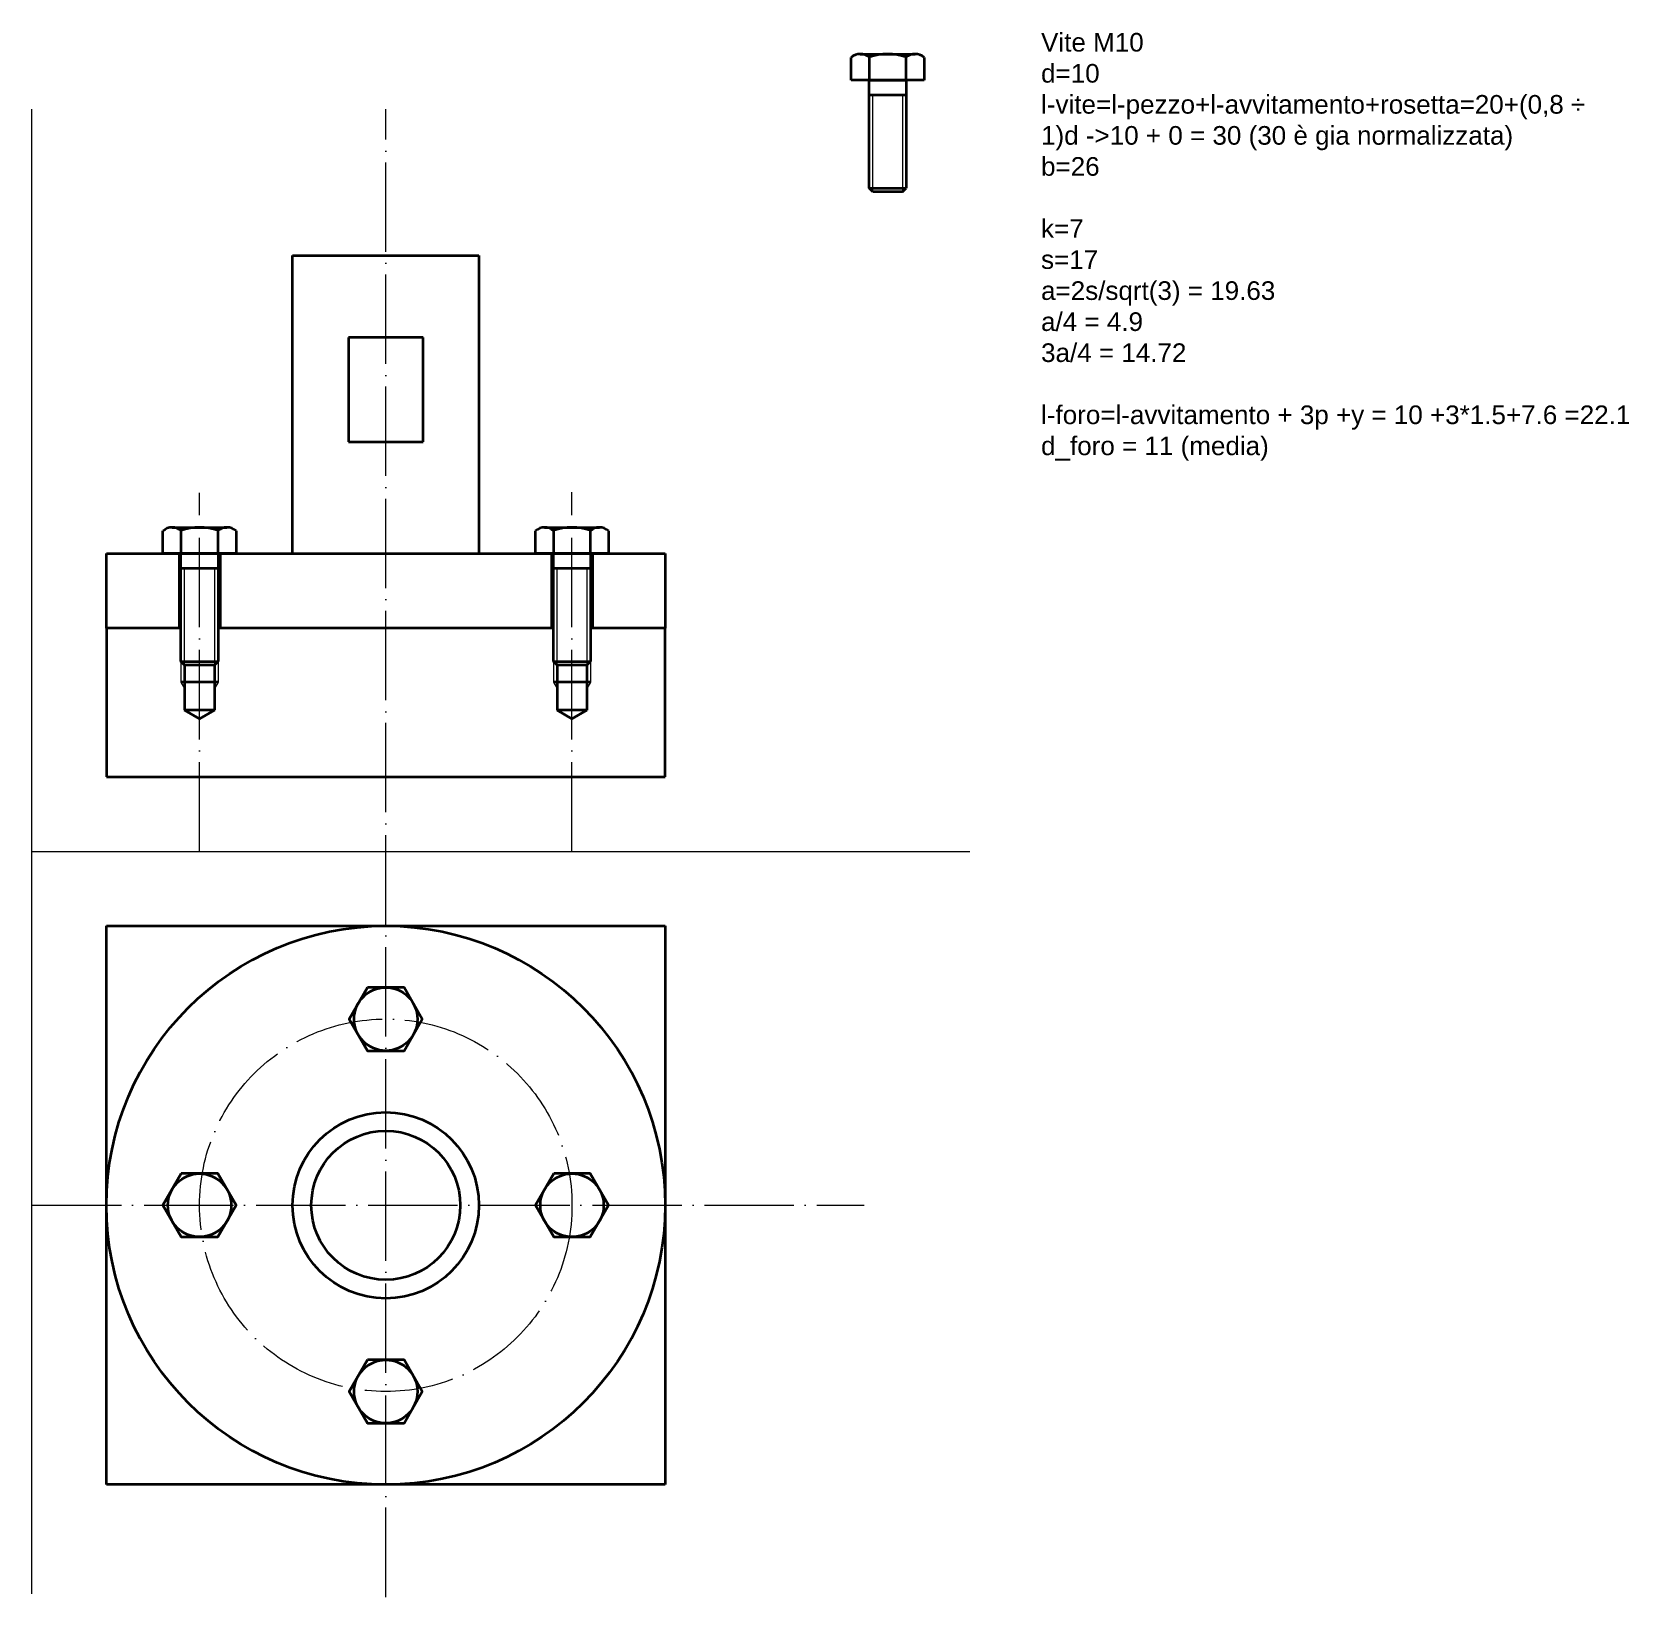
# Model space of a CAD drawing. Header units: millimetres. Extents: x 52 to 480, y 292 to 712.
import ezdxf

# ---------------------------------------------------------------- set-up
doc = ezdxf.new("R2010")
doc.units = ezdxf.units.MM
doc.linetypes.add('ACAD_ISO04W100', pattern=[30, 24, -3, 0, -3])
for name, color, linetype, lineweight in [('assisimmetira', 90, 'ACAD_ISO04W100', 18), ('grosso', 5, 'Continuous', 35), ('terra', 6, 'Continuous', 18)]:
    doc.layers.add(name, color=color, linetype=linetype, lineweight=lineweight)
doc.layers.add('viti', color=7, linetype='Continuous', lineweight=18, true_color=0x6e42a9)
doc.styles.get("Standard").update_dxf_attribs({"font": 'arial.ttf'})

msp = doc.modelspace()

# ---------------------------------------------------------------- linework, layer by layer
at = {"layer": 'assisimmetira'}
for p, q in [((146.62, 291.66), (146.62, 691.13)), ((96.62, 491.84), (96.62, 588.09)), ((196.62, 491.84), (196.62, 588.28)), ((91.12, 551.84), (91.12, 571.84)), ((102.12, 551.84), (102.12, 571.84)), ((191.12, 551.84), (191.12, 571.84)), ((202.12, 551.84), (202.12, 571.84)), ((51.62, 396.84), (275.09, 396.84))]:
    msp.add_line(p, q, dxfattribs=at)
msp.add_circle((146.62, 396.84), 50, dxfattribs=at)
at = {"layer": 'grosso'}
for p, q in [((271.56, 698.94), (271.56, 705.03)), ((274.01, 705.94), (288.74, 705.94)), ((276.46, 698.94), (276.46, 705.1)), ((286.29, 705.1), (286.29, 698.94)), ((291.19, 705.03), (291.19, 698.94)), ((291.19, 698.94), (271.56, 698.94)), ((276.37, 698.94), (286.37, 698.94)), ((276.37, 669.94), (276.37, 698.94)), ((286.37, 694.94), (276.37, 694.94)), ((286.37, 698.94), (286.37, 669.94)), ((277.37, 668.94), (276.37, 669.94)), ((276.37, 669.94), (286.37, 669.94)), ((285.37, 668.94), (286.37, 669.94)), ((285.37, 668.94), (277.37, 668.94)), ((121.62, 571.84), (121.62, 651.84)), ((121.62, 651.84), (171.62, 651.84)), ((171.62, 651.84), (171.62, 571.84)), ((136.62, 629.84), (136.62, 601.84)), ((156.62, 629.84), (136.62, 629.84)), ((156.62, 601.84), (156.62, 629.84)), ((136.62, 601.84), (156.62, 601.84)), ((86.8, 571.84), (86.8, 577.93)), ((89.25, 578.84), (103.98, 578.84)), ((91.7, 571.84), (91.7, 577.99)), ((101.53, 577.99), (101.53, 571.84)), ((106.43, 577.93), (106.43, 571.84)), ((186.8, 571.84), (186.8, 577.93)), ((189.25, 578.84), (203.98, 578.84)), ((191.7, 571.84), (191.7, 577.99)), ((201.53, 577.99), (201.53, 571.84)), ((206.43, 577.93), (206.43, 571.84)), ((71.62, 551.84), (71.62, 571.84)), ((71.62, 571.84), (221.62, 571.84)), ((106.43, 571.84), (86.8, 571.84)), ((91.12, 571.84), (91.12, 551.84)), ((91.62, 571.84), (101.62, 571.84)), ((91.62, 542.84), (91.62, 571.84)), ((101.62, 571.84), (101.62, 542.84)), ((102.12, 571.84), (102.12, 551.84)), ((206.43, 571.84), (186.8, 571.84)), ((191.12, 571.84), (191.12, 551.84)), ((191.62, 571.84), (201.62, 571.84)), ((191.62, 542.84), (191.62, 571.84)), ((201.62, 571.84), (201.62, 542.84)), ((202.12, 571.84), (202.12, 551.84)), ((221.62, 571.84), (221.62, 551.84)), ((101.62, 567.84), (91.62, 567.84)), ((201.62, 567.84), (191.62, 567.84)), ((71.62, 551.84), (71.62, 511.84)), ((91.62, 551.84), (71.62, 551.84)), ((146.62, 551.84), (101.62, 551.84)), ((191.62, 551.84), (146.62, 551.84)), ((221.62, 551.84), (201.62, 551.84)), ((221.62, 511.84), (221.62, 551.84)), ((92.62, 541.84), (91.62, 542.84)), ((91.62, 542.84), (101.62, 542.84)), ((100.62, 541.84), (92.62, 541.84)), ((92.62, 541.84), (92.62, 529.74)), ((100.62, 541.84), (101.62, 542.84)), ((100.62, 541.84), (100.62, 529.74)), ((192.62, 541.84), (191.62, 542.84)), ((191.62, 542.84), (201.62, 542.84)), ((200.62, 541.84), (192.62, 541.84)), ((192.62, 541.84), (192.62, 529.74)), ((200.62, 541.84), (201.62, 542.84)), ((200.62, 541.84), (200.62, 529.74)), ((101.62, 537.34), (91.62, 537.34)), ((201.62, 537.34), (191.62, 537.34)), ((100.62, 529.74), (92.62, 529.74)), ((96.62, 527.43), (92.62, 529.74)), ((96.62, 527.43), (100.62, 529.74)), ((200.62, 529.74), (192.62, 529.74)), ((196.62, 527.43), (192.62, 529.74)), ((196.62, 527.43), (200.62, 529.74)), ((71.62, 511.84), (221.62, 511.84)), ((71.62, 471.84), (221.62, 471.84)), ((71.62, 321.84), (71.62, 471.84)), ((221.62, 471.84), (221.62, 321.84)), ((221.62, 321.84), (71.62, 321.84))]:
    msp.add_line(p, q, dxfattribs=at)
for points in [[(141.71, 455.34), (136.8, 446.84), (141.71, 438.34), (151.53, 438.34), (156.43, 446.84), (151.53, 455.34)], [(91.71, 405.34), (86.8, 396.84), (91.71, 388.34), (101.53, 388.34), (106.43, 396.84), (101.53, 405.34)], [(191.71, 405.34), (186.8, 396.84), (191.71, 388.34), (201.53, 388.34), (206.43, 396.84), (201.53, 405.34)], [(141.71, 355.34), (136.8, 346.84), (141.71, 338.34), (151.53, 338.34), (156.43, 346.84), (151.53, 355.34)]]:
    msp.add_lwpolyline(points, close=True, dxfattribs=at)
for centre, radius in [((146.62, 396.84), 75), ((146.62, 446.84), 8.5), ((146.62, 396.84), 25), ((146.62, 396.84), 20), ((96.62, 396.84), 8.5), ((196.62, 396.84), 8.5), ((146.62, 346.84), 8.5)]:
    msp.add_circle(centre, radius, dxfattribs=at)
for centre, radius, start, end in [((274.01, 702.2), 3.75, 49.2046, 130.7954), ((281.37, 691.22), 14.72, 70.2668, 109.7332), ((288.74, 702.2), 3.75, 49.2046, 130.7954), ((89.25, 575.09), 3.75, 49.2046, 130.7954), ((96.62, 564.12), 14.72, 70.2668, 109.7332), ((103.98, 575.09), 3.75, 49.2046, 130.7954), ((189.25, 575.09), 3.75, 49.2046, 130.7954), ((196.62, 564.12), 14.72, 70.2668, 109.7332), ((203.98, 575.09), 3.75, 49.2046, 130.7954)]:
    msp.add_arc(centre, radius, start, end, dxfattribs=at)
at = {"layer": 'terra'}
for p, q in [((51.62, 292.54), (51.62, 691.13)), ((51.62, 491.84), (303.41, 491.84))]:
    msp.add_line(p, q, dxfattribs=at)
at = {"layer": 'viti'}
for p, q in [((277.37, 668.94), (277.37, 694.94)), ((285.37, 694.94), (285.37, 668.94)), ((92.62, 541.84), (92.62, 567.84)), ((100.62, 567.84), (100.62, 541.84)), ((192.62, 541.84), (192.62, 567.84)), ((200.62, 567.84), (200.62, 541.84)), ((91.62, 551.84), (91.62, 537.34)), ((101.62, 551.84), (101.62, 537.34)), ((191.62, 551.84), (191.62, 537.34)), ((201.62, 551.84), (201.62, 537.34)), ((91.62, 537.34), (92.62, 535.61)), ((101.62, 537.34), (100.62, 535.61)), ((191.62, 537.34), (192.62, 535.61)), ((201.62, 537.34), (200.62, 535.61))]:
    msp.add_line(p, q, dxfattribs=at)

# ---------------------------------------------------------------- texts
at = {"layer": 'grosso', "insert": (322.56, 711.61), "char_height": 5, "attachment_point": 1}
msp.add_mtext_dynamic_manual_height_columns('Vite M10^Jd=10^Jl-vite=l-pezzo+l-avvitamento+rosetta=20+(0,8 ÷ 1)d ->10 + 0 = 30 (30 è gia normalizzata)^Jb=26^J^Jk=7^Js=17^Ja=2s/sqrt(3) = 19.63^Ja/4 = 4.9^J3a/4 = 14.72^J^Jl-foro=l-avvitamento + 3p +y = 10 +3*1.5+7.6 =22.1^Jd_foro = 11 (media)', width=150.3743, gutter_width=12.5, heights=[0], dxfattribs=at)

doc.saveas('drawing.dxf')
